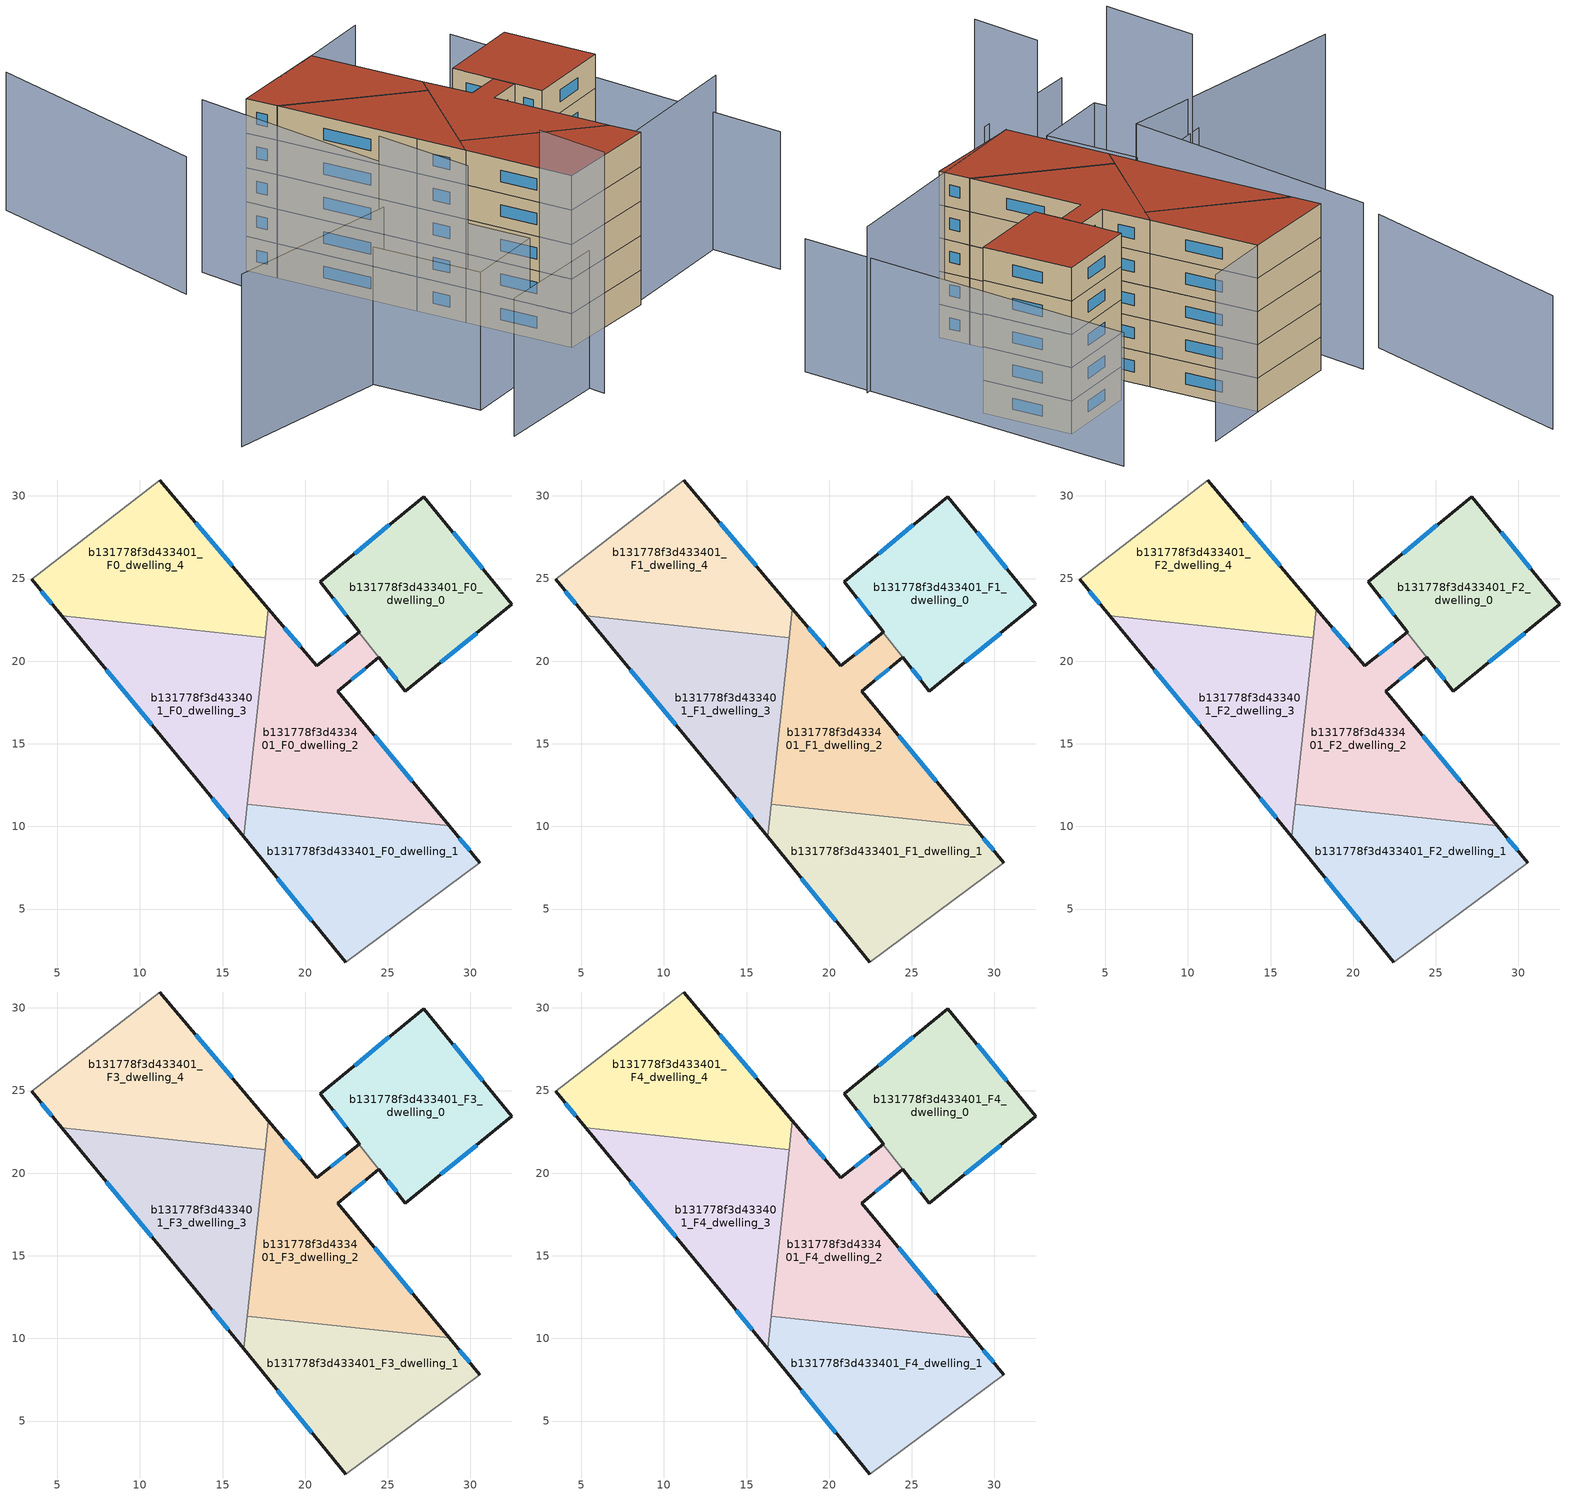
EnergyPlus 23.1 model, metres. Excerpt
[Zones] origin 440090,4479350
b131778f3d433401_F0_dwelling_0
 floor ground (EU_floor_Construction): 27.18,29.95 32.51,23.43 26.06,18.19 23.27,21.72 23.29,21.73 23.26,21.77 20.91,24.81 z0
 wall outside (EU_wall_Construction): 24.45,20.23 26.06,18.19 32.51,23.43 27.18,29.95 20.91,24.81 23.26,21.77 z0:3; 23.27,21.76,3 23.26,21.77,0 23.27,21.76,0
 wall to b131778f3d433401_F0_dwelling_2 (EU_wall_Construction): 23.27,21.76 23.29,21.73 23.27,21.72 24.45,20.23 z0:3
 window (EU_Window_Construction): 21.69,23.8 22.48,22.78 / 25.1,28.24 22.99,26.51 / 30.74,25.59 28.95,27.79 / 28.2,19.92 30.37,21.69 / 24.98,19.55 25.53,18.86 z0.99:2.01
b131778f3d433401_F0_dwelling_1
 floor ground (EU_floor_Construction): 28.71,10.04 30.56,7.8 22.44,1.8 16.28,9.36 16.49,11.35 z0
 wall outside (EU_wall_Construction): 16.28,9.36 22.44,1.8 / 30.56,7.8 28.71,10.04 z0:3
 wall adiabatic (EU_wall_Construction): 22.44,1.8 30.56,7.8 z0:3
 wall to b131778f3d433401_F0_dwelling_2 (EU_wall_Construction): 28.71,10.04 16.49,11.35 z0:3
 wall to b131778f3d433401_F0_dwelling_3 (EU_wall_Construction): 16.49,11.35 16.28,9.36 z0:3
 window (EU_Window_Construction): 18.32,6.86 20.4,4.31 / 29.94,8.55 29.32,9.3 z0.99:2.01
b131778f3d433401_F0_dwelling_2
 floor ground (EU_floor_Construction): 24.45,20.23 21.97,18.19 28.71,10.04 16.49,11.35 17.76,23.18 20.69,19.72 23.27,21.76 23.29,21.73 23.27,21.72 z0
 wall outside (EU_wall_Construction): 23.27,21.76 20.69,19.72 17.76,23.18 / 28.71,10.04 21.97,18.19 24.45,20.23 z0:3
 wall to b131778f3d433401_F0_dwelling_4 (EU_wall_Construction): 17.76,23.18 17.57,21.43 z0:3
 wall to b131778f3d433401_F0_dwelling_3 (EU_wall_Construction): 17.57,21.43 16.49,11.35 z0:3
 window (EU_Window_Construction): 19.72,20.87 18.73,22.04 / 22.41,21.08 21.54,20.39 / 22.79,18.86 23.63,19.55 / 26.47,12.74 24.2,15.49 z0.99:2.01
b131778f3d433401_F0_dwelling_3
 floor ground (EU_floor_Construction): 17.57,21.43 16.28,9.36 13.43,12.86 5.26,22.75 z0
 wall outside (EU_wall_Construction): 5.26,22.75 13.43,12.86 16.28,9.36 z0:3
 wall to b131778f3d433401_F0_dwelling_4 (EU_wall_Construction): 17.57,21.43 5.26,22.75 z0:3
 window (EU_Window_Construction): 7.97,19.47 10.72,16.14 / 14.37,11.7 15.33,10.52 z0.99:2.01
b131778f3d433401_F0_dwelling_4
 floor ground (EU_floor_Construction): 11.2,30.96 17.76,23.18 17.57,21.43 5.26,22.75 3.44,24.95 z0
 wall outside (EU_wall_Construction): 3.44,24.95 5.26,22.75 / 17.76,23.18 11.2,30.96 z0:3
 wall adiabatic (EU_wall_Construction): 11.2,30.96 3.44,24.95 z0:3
 window (EU_Window_Construction): 4.04,24.22 4.66,23.48 / 15.59,25.76 13.37,28.38 z0.99:2.01
b131778f3d433401_F1_dwelling_0
 floor to b131778f3d433401_F0_dwelling_0 (EU_floor_Construction): 27.18,29.95 32.51,23.43 26.06,18.19 23.27,21.72 23.29,21.73 23.26,21.77 20.91,24.81 z3
 wall outside (EU_wall_Construction): 24.45,20.23 26.06,18.19 32.51,23.43 27.18,29.95 20.91,24.81 23.26,21.77 z3:6; 23.27,21.76,6 23.26,21.77,3 23.27,21.76,3
 wall to b131778f3d433401_F1_dwelling_2 (EU_wall_Construction): 23.27,21.76 23.29,21.73 23.27,21.72 24.45,20.23 z3:6
 window (EU_Window_Construction): 21.69,23.8 22.48,22.78 / 25.1,28.24 22.99,26.51 / 30.74,25.59 28.95,27.79 / 28.2,19.92 30.37,21.69 / 24.98,19.55 25.53,18.86 z3.99:5.01
b131778f3d433401_F1_dwelling_1
 floor to b131778f3d433401_F0_dwelling_1 (EU_floor_Construction): 28.71,10.04 30.56,7.8 22.44,1.8 16.28,9.36 16.49,11.35 z3
 wall outside (EU_wall_Construction): 16.28,9.36 22.44,1.8 / 30.56,7.8 28.71,10.04 z3:6
 wall adiabatic (EU_wall_Construction): 22.44,1.8 30.56,7.8 z3:6
 wall to b131778f3d433401_F1_dwelling_2 (EU_wall_Construction): 28.71,10.04 16.49,11.35 z3:6
 wall to b131778f3d433401_F1_dwelling_3 (EU_wall_Construction): 16.49,11.35 16.28,9.36 z3:6
 window (EU_Window_Construction): 18.32,6.86 20.4,4.31 / 29.94,8.55 29.32,9.3 z3.99:5.01
b131778f3d433401_F1_dwelling_2
 floor to b131778f3d433401_F0_dwelling_2 (EU_floor_Construction): 24.45,20.23 21.96,18.19 28.71,10.04 16.49,11.35 17.76,23.18 20.69,19.72 23.26,21.76 23.29,21.73 23.27,21.72 z3
 wall outside (EU_wall_Construction): 23.27,21.76 20.69,19.72 17.76,23.18 / 28.71,10.04 21.97,18.19 24.45,20.23 z3:6
 wall to b131778f3d433401_F1_dwelling_4 (EU_wall_Construction): 17.76,23.18 17.57,21.43 z3:6
 wall to b131778f3d433401_F1_dwelling_3 (EU_wall_Construction): 17.57,21.43 16.49,11.35 z3:6
 window (EU_Window_Construction): 19.72,20.87 18.73,22.04 / 22.41,21.08 21.54,20.39 / 22.79,18.86 23.63,19.55 / 26.47,12.74 24.2,15.49 z3.99:5.01
b131778f3d433401_F1_dwelling_3
 floor to b131778f3d433401_F0_dwelling_3 (EU_floor_Construction): 17.57,21.43 16.28,9.36 13.43,12.86 5.26,22.75 z3
 wall outside (EU_wall_Construction): 5.26,22.75 13.43,12.86 16.28,9.36 z3:6
 wall to b131778f3d433401_F1_dwelling_4 (EU_wall_Construction): 17.57,21.43 5.26,22.75 z3:6
 window (EU_Window_Construction): 7.97,19.47 10.72,16.14 / 14.37,11.7 15.33,10.52 z3.99:5.01
b131778f3d433401_F1_dwelling_4
 floor to b131778f3d433401_F0_dwelling_4 (EU_floor_Construction): 11.2,30.96 17.76,23.18 17.57,21.43 5.26,22.75 3.44,24.95 z3
 wall outside (EU_wall_Construction): 3.44,24.95 5.26,22.75 / 17.76,23.18 11.2,30.96 z3:6
 wall adiabatic (EU_wall_Construction): 11.2,30.96 3.44,24.95 z3:6
 window (EU_Window_Construction): 4.04,24.22 4.66,23.48 / 15.59,25.76 13.37,28.38 z3.99:5.01
b131778f3d433401_F2_dwelling_0
 floor to b131778f3d433401_F1_dwelling_0 (EU_floor_Construction): 27.18,29.95 32.51,23.43 26.06,18.19 23.27,21.72 23.29,21.73 23.26,21.77 20.91,24.81 z6
 wall outside (EU_wall_Construction): 24.45,20.23 26.06,18.19 32.51,23.43 27.18,29.95 20.91,24.81 23.26,21.77 z6:9; 23.27,21.76,9 23.26,21.77,6 23.27,21.76,6
 wall to b131778f3d433401_F2_dwelling_2 (EU_wall_Construction): 23.27,21.76 23.29,21.73 23.27,21.72 24.45,20.23 z6:9
 window (EU_Window_Construction): 21.69,23.8 22.48,22.78 / 25.1,28.24 22.99,26.51 / 30.74,25.59 28.95,27.79 / 28.2,19.92 30.37,21.69 / 24.98,19.55 25.53,18.86 z6.99:8.01
b131778f3d433401_F2_dwelling_1
 floor to b131778f3d433401_F1_dwelling_1 (EU_floor_Construction): 28.71,10.04 30.56,7.8 22.44,1.8 16.28,9.36 16.49,11.35 z6
 wall outside (EU_wall_Construction): 16.28,9.36 22.44,1.8 / 30.56,7.8 28.71,10.04 z6:9
 wall adiabatic (EU_wall_Construction): 22.44,1.8 30.56,7.8 z6:9
 wall to b131778f3d433401_F2_dwelling_2 (EU_wall_Construction): 28.71,10.04 16.49,11.35 z6:9
 wall to b131778f3d433401_F2_dwelling_3 (EU_wall_Construction): 16.49,11.35 16.28,9.36 z6:9
 window (EU_Window_Construction): 18.32,6.86 20.4,4.31 / 29.94,8.55 29.32,9.3 z6.99:8.01
b131778f3d433401_F2_dwelling_2
 floor to b131778f3d433401_F1_dwelling_2 (EU_floor_Construction): 24.45,20.23 21.96,18.19 28.71,10.04 16.49,11.35 17.76,23.18 20.69,19.72 23.26,21.76 23.29,21.73 23.27,21.72 z6
 wall outside (EU_wall_Construction): 23.27,21.76 20.69,19.72 17.76,23.18 / 28.71,10.04 21.97,18.19 24.45,20.23 z6:9
 wall to b131778f3d433401_F2_dwelling_4 (EU_wall_Construction): 17.76,23.18 17.57,21.43 z6:9
 wall to b131778f3d433401_F2_dwelling_3 (EU_wall_Construction): 17.57,21.43 16.49,11.35 z6:9
 window (EU_Window_Construction): 19.72,20.87 18.73,22.04 / 22.41,21.08 21.54,20.39 / 22.79,18.86 23.63,19.55 / 26.47,12.74 24.2,15.49 z6.99:8.01
b131778f3d433401_F2_dwelling_3
 floor to b131778f3d433401_F1_dwelling_3 (EU_floor_Construction): 17.57,21.43 16.28,9.36 13.43,12.86 5.26,22.75 z6
 wall outside (EU_wall_Construction): 5.26,22.75 13.43,12.86 16.28,9.36 z6:9
 wall to b131778f3d433401_F2_dwelling_4 (EU_wall_Construction): 17.57,21.43 5.26,22.75 z6:9
 window (EU_Window_Construction): 7.97,19.47 10.72,16.14 / 14.37,11.7 15.33,10.52 z6.99:8.01
b131778f3d433401_F2_dwelling_4
 floor to b131778f3d433401_F1_dwelling_4 (EU_floor_Construction): 11.2,30.96 17.76,23.18 17.57,21.43 5.26,22.75 3.44,24.95 z6
 wall outside (EU_wall_Construction): 3.44,24.95 5.26,22.75 / 17.76,23.18 11.2,30.96 z6:9
 wall adiabatic (EU_wall_Construction): 11.2,30.96 3.44,24.95 z6:9
 window (EU_Window_Construction): 4.04,24.22 4.66,23.48 / 15.59,25.76 13.37,28.38 z6.99:8.01
b131778f3d433401_F3_dwelling_0
 floor to b131778f3d433401_F2_dwelling_0 (EU_floor_Construction): 27.18,29.95 32.51,23.43 26.06,18.19 23.27,21.72 23.29,21.73 23.26,21.77 20.91,24.81 z9
 wall outside (EU_wall_Construction): 24.45,20.23 26.06,18.19 32.51,23.43 27.18,29.95 20.91,24.81 23.26,21.77 z9:12; 23.27,21.76,12 23.26,21.77,9 23.27,21.76,9
 wall to b131778f3d433401_F3_dwelling_2 (EU_wall_Construction): 23.27,21.76 23.29,21.73 23.27,21.72 24.45,20.23 z9:12
 window (EU_Window_Construction): 21.69,23.8 22.48,22.78 / 25.1,28.24 22.99,26.51 / 30.74,25.59 28.95,27.79 / 28.2,19.92 30.37,21.69 / 24.98,19.55 25.53,18.86 z9.99:11.01
b131778f3d433401_F3_dwelling_1
 floor to b131778f3d433401_F2_dwelling_1 (EU_floor_Construction): 28.71,10.04 30.56,7.8 22.44,1.8 16.28,9.36 16.49,11.35 z9
 wall outside (EU_wall_Construction): 16.28,9.36 22.44,1.8 / 30.56,7.8 28.71,10.04 z9:12
 wall adiabatic (EU_wall_Construction): 22.44,1.8 30.56,7.8 z9:12
 wall to b131778f3d433401_F3_dwelling_2 (EU_wall_Construction): 28.71,10.04 16.49,11.35 z9:12
 wall to b131778f3d433401_F3_dwelling_3 (EU_wall_Construction): 16.49,11.35 16.28,9.36 z9:12
 window (EU_Window_Construction): 18.32,6.86 20.4,4.31 / 29.94,8.55 29.32,9.3 z9.99:11.01
b131778f3d433401_F3_dwelling_2
 floor to b131778f3d433401_F2_dwelling_2 (EU_floor_Construction): 24.45,20.23 21.96,18.19 28.71,10.04 16.49,11.35 17.76,23.18 20.69,19.72 23.26,21.76 23.29,21.73 23.27,21.72 z9
 wall outside (EU_wall_Construction): 23.27,21.76 20.69,19.72 17.76,23.18 / 28.71,10.04 21.97,18.19 24.45,20.23 z9:12
 wall to b131778f3d433401_F3_dwelling_4 (EU_wall_Construction): 17.76,23.18 17.57,21.43 z9:12
 wall to b131778f3d433401_F3_dwelling_3 (EU_wall_Construction): 17.57,21.43 16.49,11.35 z9:12
 window (EU_Window_Construction): 19.72,20.87 18.73,22.04 / 22.41,21.08 21.54,20.39 / 22.79,18.86 23.63,19.55 / 26.47,12.74 24.2,15.49 z9.99:11.01
b131778f3d433401_F3_dwelling_3
 floor to b131778f3d433401_F2_dwelling_3 (EU_floor_Construction): 17.57,21.43 16.28,9.36 13.43,12.86 5.26,22.75 z9
 wall outside (EU_wall_Construction): 5.26,22.75 13.43,12.86 16.28,9.36 z9:12
 wall to b131778f3d433401_F3_dwelling_4 (EU_wall_Construction): 17.57,21.43 5.26,22.75 z9:12
 window (EU_Window_Construction): 7.97,19.47 10.72,16.14 / 14.37,11.7 15.33,10.52 z9.99:11.01
b131778f3d433401_F3_dwelling_4
 floor to b131778f3d433401_F2_dwelling_4 (EU_floor_Construction): 11.2,30.96 17.76,23.18 17.57,21.43 5.26,22.75 3.44,24.95 z9
 wall outside (EU_wall_Construction): 3.44,24.95 5.26,22.75 / 17.76,23.18 11.2,30.96 z9:12
 wall adiabatic (EU_wall_Construction): 11.2,30.96 3.44,24.95 z9:12
 window (EU_Window_Construction): 4.04,24.22 4.66,23.48 / 15.59,25.76 13.37,28.38 z9.99:11.01
b131778f3d433401_F4_dwelling_0
 floor to b131778f3d433401_F3_dwelling_0 (EU_floor_Construction): 27.18,29.95 32.51,23.43 26.06,18.19 23.27,21.72 23.29,21.73 23.26,21.77 20.91,24.81 z12
 wall outside (EU_wall_Construction): 24.45,20.23 26.06,18.19 32.51,23.43 27.18,29.95 20.91,24.81 23.26,21.77 z12:15; 23.27,21.76,15 23.26,21.77,12 23.27,21.76,12
 wall to b131778f3d433401_F4_dwelling_2 (EU_wall_Construction): 23.27,21.76 23.29,21.73 23.27,21.72 24.45,20.23 z12:15
 window (EU_Window_Construction): 21.69,23.8 22.48,22.78 / 25.1,28.24 22.99,26.51 / 30.74,25.59 28.95,27.79 / 28.2,19.92 30.37,21.69 / 24.98,19.55 25.53,18.86 z12.99:14.01
 roof outside (EU_roof_Construction): 32.51,23.43 27.18,29.95 20.91,24.81 23.26,21.77 23.29,21.73 23.27,21.72 26.06,18.19 z15
b131778f3d433401_F4_dwelling_1
 floor to b131778f3d433401_F3_dwelling_1 (EU_floor_Construction): 28.71,10.04 30.56,7.8 22.44,1.8 16.28,9.36 16.49,11.35 z12
 wall outside (EU_wall_Construction): 16.28,9.36 22.44,1.8 / 30.56,7.8 28.71,10.04 z12:15
 wall adiabatic (EU_wall_Construction): 22.44,1.8 30.56,7.8 z12:15
 wall to b131778f3d433401_F4_dwelling_2 (EU_wall_Construction): 28.71,10.04 16.49,11.35 z12:15
 wall to b131778f3d433401_F4_dwelling_3 (EU_wall_Construction): 16.49,11.35 16.28,9.36 z12:15
 window (EU_Window_Construction): 18.32,6.86 20.4,4.31 / 29.94,8.55 29.32,9.3 z12.99:14.01
 roof outside (EU_roof_Construction): 30.56,7.8 28.71,10.04 16.49,11.35 16.28,9.36 22.44,1.8 z15
b131778f3d433401_F4_dwelling_2
 floor to b131778f3d433401_F3_dwelling_2 (EU_floor_Construction): 24.45,20.23 21.96,18.19 28.71,10.04 16.49,11.35 17.76,23.18 20.69,19.72 23.26,21.76 23.29,21.73 23.27,21.72 z12
 wall outside (EU_wall_Construction): 23.27,21.76 20.69,19.72 17.76,23.18 / 28.71,10.04 21.97,18.19 24.45,20.23 z12:15
 wall to b131778f3d433401_F4_dwelling_4 (EU_wall_Construction): 17.76,23.18 17.57,21.43 z12:15
 wall to b131778f3d433401_F4_dwelling_3 (EU_wall_Construction): 17.57,21.43 16.49,11.35 z12:15
 window (EU_Window_Construction): 19.72,20.87 18.73,22.04 / 22.41,21.08 21.54,20.39 / 22.79,18.86 23.63,19.55 / 26.47,12.74 24.2,15.49 z12.99:14.01
 roof outside (EU_roof_Construction): 28.71,10.04 21.97,18.19 24.45,20.23 23.27,21.72 23.29,21.73 23.27,21.76 20.69,19.72 17.76,23.18 16.49,11.35 z15
b131778f3d433401_F4_dwelling_3
 floor to b131778f3d433401_F3_dwelling_3 (EU_floor_Construction): 17.57,21.43 16.28,9.36 13.43,12.86 5.26,22.75 z12
 wall outside (EU_wall_Construction): 5.26,22.75 13.43,12.86 16.28,9.36 z12:15
 wall to b131778f3d433401_F4_dwelling_4 (EU_wall_Construction): 17.57,21.43 5.26,22.75 z12:15
 window (EU_Window_Construction): 7.97,19.47 10.72,16.14 / 14.37,11.7 15.33,10.52 z12.99:14.01
 roof outside (EU_roof_Construction): 16.28,9.36 17.57,21.43 5.26,22.75 13.43,12.86 z15
b131778f3d433401_F4_dwelling_4
 floor to b131778f3d433401_F3_dwelling_4 (EU_floor_Construction): 11.2,30.96 17.76,23.18 17.57,21.43 5.26,22.75 3.44,24.95 z12
 wall outside (EU_wall_Construction): 3.44,24.95 5.26,22.75 / 17.76,23.18 11.2,30.96 z12:15
 wall adiabatic (EU_wall_Construction): 11.2,30.96 3.44,24.95 z12:15
 window (EU_Window_Construction): 4.04,24.22 4.66,23.48 / 15.59,25.76 13.37,28.38 z12.99:14.01
 roof outside (EU_roof_Construction): 17.57,21.43 17.76,23.18 11.2,30.96 3.44,24.95 5.26,22.75 z15
shading: 12.17,-12.74 21.58,-5.63 / -10.32,42.76 -2.65,22.3 / 43.32,10.42 25.41,37.43 / 11.1,5.54 17.41,-2.19 / 17.41,-2.19 11.44,-7.07 / 11.44,-7.07 5.12,0.66 / 5.12,0.66 11.1,5.54 z0:12; 18.47,-1.59 21.77,-7.42 / 6.09,1.69 10.68,-6.12 z0:21; 22.44,1.8 40.02,16.21 / 0.08,25.97 11.99,4.43 / 11.99,4.43 -8.88,-7.11 / 16.55,35.34 3.61,24.75 z0:15
[Building]
EU S2 Campaign: North Axis=0; Terrain=City; Solar Distribution=FullExterior
[Site:Location]
Madrid: Latitude=40.5; Longitude=-3.5; Time Zone=1; Elevation=609
[SizingPeriod:WeatherFileDays]
AnnualSizingPeriod: Begin Month=1; Begin Day of Month=1; End Month=12; End Day of Month=31; Day of Week for Start Day=Monday; Use Weather File Daylight Saving Period=No; Use Weather File Rain and Snow Indicators=No
[MATERIAL]
EU_InternalMass_Material: Roughness=MediumRough; Thickness=0.1; Conductivity=1; Density=1800; Specific Heat=900; Thermal Absorptance=0.9; Solar Absorptance=0.7; Visible Absorptance=0.7
[MATERIAL:NOMASS] Roughness=MediumRough; Thermal Absorptance=0.9; Solar Absorptance=0.7; Visible Absorptance=0.7
Name | Thermal Resistance
EU_wall_NoMass | 0.609216
EU_roof_NoMass | 0.513268
EU_floor_NoMass | 0.568163
[WINDOWMATERIAL:SIMPLEGLAZINGSYSTEM]
EU_Window_SimpleGlazing: UFactor=5.50606; Solar Heat Gain Coefficient=0.85; Visible Transmittance=0.85
[CONSTRUCTION]
EU_wall_Construction: EU_wall_NoMass
EU_roof_Construction: EU_roof_NoMass
EU_floor_Construction: EU_floor_NoMass
EU_InternalMass_Construction: EU_InternalMass_Material
EU_Window_Construction: EU_Window_SimpleGlazing
[ZONE] Type=1; Multiplier=1; Ceiling Height=autocalculate; Floor Area=autocalculate; Part of Total Floor Area=Yes
Name | Volume
b131778f3d433401_F0_dwelling_0 | 207.253
b131778f3d433401_F1_dwelling_0; b131778f3d433401_F2_dwelling_0; b131778f3d433401_F3_dwelling_0; b131778f3d433401_F4_dwelling_0 | 207.254
b131778f3d433401_F0_dwelling_1 | 227.91
b131778f3d433401_F1_dwelling_1; b131778f3d433401_F2_dwelling_1; b131778f3d433401_F3_dwelling_1; b131778f3d433401_F4_dwelling_1 | 227.909
b131778f3d433401_F0_dwelling_2; b131778f3d433401_F1_dwelling_2; b131778f3d433401_F2_dwelling_2; b131778f3d433401_F3_dwelling_2; b131778f3d433401_F4_dwelling_2 | 239.435
b131778f3d433401_F0_dwelling_3; b131778f3d433401_F1_dwelling_3; b131778f3d433401_F2_dwelling_3; b131778f3d433401_F3_dwelling_3; b131778f3d433401_F4_dwelling_3 | 224.889
b131778f3d433401_F0_dwelling_4 | 224.856
b131778f3d433401_F1_dwelling_4; b131778f3d433401_F2_dwelling_4; b131778f3d433401_F3_dwelling_4; b131778f3d433401_F4_dwelling_4 | 224.857
[INTERNALMASS] Construction=EU_InternalMass_Construction
Name | Zone or ZoneList | Surface Area
b131778f3d433401_F0_dwelling_0_EU_InternalMass | b131778f3d433401_F0_dwelling_0 | 69.0824
b131778f3d433401_F0_dwelling_1_EU_InternalMass | b131778f3d433401_F0_dwelling_1 | 75.9712
b131778f3d433401_F0_dwelling_2_EU_InternalMass | b131778f3d433401_F0_dwelling_2 | 79.8158
b131778f3d433401_F0_dwelling_3_EU_InternalMass | b131778f3d433401_F0_dwelling_3 | 74.9647
b131778f3d433401_F0_dwelling_4_EU_InternalMass | b131778f3d433401_F0_dwelling_4 | 74.9527
b131778f3d433401_F1_dwelling_0_EU_InternalMass | b131778f3d433401_F1_dwelling_0 | 69.0824
b131778f3d433401_F1_dwelling_1_EU_InternalMass | b131778f3d433401_F1_dwelling_1 | 75.9712
b131778f3d433401_F1_dwelling_2_EU_InternalMass | b131778f3d433401_F1_dwelling_2 | 79.8158
b131778f3d433401_F1_dwelling_3_EU_InternalMass | b131778f3d433401_F1_dwelling_3 | 74.9647
b131778f3d433401_F1_dwelling_4_EU_InternalMass | b131778f3d433401_F1_dwelling_4 | 74.9527
b131778f3d433401_F2_dwelling_0_EU_InternalMass | b131778f3d433401_F2_dwelling_0 | 69.0824
b131778f3d433401_F2_dwelling_1_EU_InternalMass | b131778f3d433401_F2_dwelling_1 | 75.9712
b131778f3d433401_F2_dwelling_2_EU_InternalMass | b131778f3d433401_F2_dwelling_2 | 79.8158
b131778f3d433401_F2_dwelling_3_EU_InternalMass | b131778f3d433401_F2_dwelling_3 | 74.9647
b131778f3d433401_F2_dwelling_4_EU_InternalMass | b131778f3d433401_F2_dwelling_4 | 74.9527
b131778f3d433401_F3_dwelling_0_EU_InternalMass | b131778f3d433401_F3_dwelling_0 | 69.0824
b131778f3d433401_F3_dwelling_1_EU_InternalMass | b131778f3d433401_F3_dwelling_1 | 75.9712
b131778f3d433401_F3_dwelling_2_EU_InternalMass | b131778f3d433401_F3_dwelling_2 | 79.8158
b131778f3d433401_F3_dwelling_3_EU_InternalMass | b131778f3d433401_F3_dwelling_3 | 74.9647
b131778f3d433401_F3_dwelling_4_EU_InternalMass | b131778f3d433401_F3_dwelling_4 | 74.9527
b131778f3d433401_F4_dwelling_0_EU_InternalMass | b131778f3d433401_F4_dwelling_0 | 69.0824
b131778f3d433401_F4_dwelling_1_EU_InternalMass | b131778f3d433401_F4_dwelling_1 | 75.9712
b131778f3d433401_F4_dwelling_2_EU_InternalMass | b131778f3d433401_F4_dwelling_2 | 79.8158
b131778f3d433401_F4_dwelling_3_EU_InternalMass | b131778f3d433401_F4_dwelling_3 | 74.9647
b131778f3d433401_F4_dwelling_4_EU_InternalMass | b131778f3d433401_F4_dwelling_4 | 74.9527
[OTHEREQUIPMENT] Fuel Type=Electricity; Design Level Calculation Method=Watts/Area; Power per Zone Floor Area=1; Fraction Latent=0; Fraction Radiant=0; Fraction Lost=0; Carbon Dioxide Generation Rate=0; EndUse Subcategory=EU_Step8_InternalGains
Name | Zone or ZoneList or Space or SpaceList | Schedule
EU_Step8_InternalGain_b131778f3d433401_F0_dwelling_0_f000 | b131778f3d433401_F0_dwelling_0 | EU_Step8_GainSchedule_b131778f3d433401_F0_dwelling_0_f000
EU_Step8_InternalGain_b131778f3d433401_F0_dwelling_1_f000 | b131778f3d433401_F0_dwelling_1 | EU_Step8_GainSchedule_b131778f3d433401_F0_dwelling_1_f000
EU_Step8_InternalGain_b131778f3d433401_F0_dwelling_2_f000 | b131778f3d433401_F0_dwelling_2 | EU_Step8_GainSchedule_b131778f3d433401_F0_dwelling_2_f000
EU_Step8_InternalGain_b131778f3d433401_F0_dwelling_3_f000 | b131778f3d433401_F0_dwelling_3 | EU_Step8_GainSchedule_b131778f3d433401_F0_dwelling_3_f000
EU_Step8_InternalGain_b131778f3d433401_F0_dwelling_4_f000 | b131778f3d433401_F0_dwelling_4 | EU_Step8_GainSchedule_b131778f3d433401_F0_dwelling_4_f000
EU_Step8_InternalGain_b131778f3d433401_F1_dwelling_0_f000 | b131778f3d433401_F1_dwelling_0 | EU_Step8_GainSchedule_b131778f3d433401_F1_dwelling_0_f000
EU_Step8_InternalGain_b131778f3d433401_F1_dwelling_1_f000 | b131778f3d433401_F1_dwelling_1 | EU_Step8_GainSchedule_b131778f3d433401_F1_dwelling_1_f000
EU_Step8_InternalGain_b131778f3d433401_F1_dwelling_2_f000 | b131778f3d433401_F1_dwelling_2 | EU_Step8_GainSchedule_b131778f3d433401_F1_dwelling_2_f000
EU_Step8_InternalGain_b131778f3d433401_F1_dwelling_3_f000 | b131778f3d433401_F1_dwelling_3 | EU_Step8_GainSchedule_b131778f3d433401_F1_dwelling_3_f000
EU_Step8_InternalGain_b131778f3d433401_F1_dwelling_4_f000 | b131778f3d433401_F1_dwelling_4 | EU_Step8_GainSchedule_b131778f3d433401_F1_dwelling_4_f000
EU_Step8_InternalGain_b131778f3d433401_F2_dwelling_0_f000 | b131778f3d433401_F2_dwelling_0 | EU_Step8_GainSchedule_b131778f3d433401_F2_dwelling_0_f000
EU_Step8_InternalGain_b131778f3d433401_F2_dwelling_1_f000 | b131778f3d433401_F2_dwelling_1 | EU_Step8_GainSchedule_b131778f3d433401_F2_dwelling_1_f000
EU_Step8_InternalGain_b131778f3d433401_F2_dwelling_2_f000 | b131778f3d433401_F2_dwelling_2 | EU_Step8_GainSchedule_b131778f3d433401_F2_dwelling_2_f000
EU_Step8_InternalGain_b131778f3d433401_F2_dwelling_3_f000 | b131778f3d433401_F2_dwelling_3 | EU_Step8_GainSchedule_b131778f3d433401_F2_dwelling_3_f000
EU_Step8_InternalGain_b131778f3d433401_F2_dwelling_4_f000 | b131778f3d433401_F2_dwelling_4 | EU_Step8_GainSchedule_b131778f3d433401_F2_dwelling_4_f000
EU_Step8_InternalGain_b131778f3d433401_F3_dwelling_0_f000 | b131778f3d433401_F3_dwelling_0 | EU_Step8_GainSchedule_b131778f3d433401_F3_dwelling_0_f000
EU_Step8_InternalGain_b131778f3d433401_F3_dwelling_1_f000 | b131778f3d433401_F3_dwelling_1 | EU_Step8_GainSchedule_b131778f3d433401_F3_dwelling_1_f000
EU_Step8_InternalGain_b131778f3d433401_F3_dwelling_2_f000 | b131778f3d433401_F3_dwelling_2 | EU_Step8_GainSchedule_b131778f3d433401_F3_dwelling_2_f000
EU_Step8_InternalGain_b131778f3d433401_F3_dwelling_3_f000 | b131778f3d433401_F3_dwelling_3 | EU_Step8_GainSchedule_b131778f3d433401_F3_dwelling_3_f000
EU_Step8_InternalGain_b131778f3d433401_F3_dwelling_4_f000 | b131778f3d433401_F3_dwelling_4 | EU_Step8_GainSchedule_b131778f3d433401_F3_dwelling_4_f000
EU_Step8_InternalGain_b131778f3d433401_F4_dwelling_0_f000 | b131778f3d433401_F4_dwelling_0 | EU_Step8_GainSchedule_b131778f3d433401_F4_dwelling_0_f000
EU_Step8_InternalGain_b131778f3d433401_F4_dwelling_1_f000 | b131778f3d433401_F4_dwelling_1 | EU_Step8_GainSchedule_b131778f3d433401_F4_dwelling_1_f000
EU_Step8_InternalGain_b131778f3d433401_F4_dwelling_2_f000 | b131778f3d433401_F4_dwelling_2 | EU_Step8_GainSchedule_b131778f3d433401_F4_dwelling_2_f000
EU_Step8_InternalGain_b131778f3d433401_F4_dwelling_3_f000 | b131778f3d433401_F4_dwelling_3 | EU_Step8_GainSchedule_b131778f3d433401_F4_dwelling_3_f000
EU_Step8_InternalGain_b131778f3d433401_F4_dwelling_4_f000 | b131778f3d433401_F4_dwelling_4 | EU_Step8_GainSchedule_b131778f3d433401_F4_dwelling_4_f000
[ZONEVENTILATION:DESIGNFLOWRATE] Schedule=EU_AlwaysOn; Design Flow Rate Calculation Method=AirChanges/Hour; Air Changes per Hour=0.752966; Ventilation Type=Natural; Fan Pressure Rise=0; Fan Total Efficiency=1; Constant Term Coefficient=1; Temperature Term Coefficient=0; Velocity Term Coefficient=0; Velocity Squared Term Coefficient=0; Minimum Indoor Temperature=-100; Maximum Indoor Temperature=100; Delta Temperature=-100; Minimum Outdoor Temperature=-100; Maximum Outdoor Temperature=100; Maximum Wind Speed=40
Name | Zone or ZoneList or Space or SpaceList
EU_ConstantAir_b131778f3d433401_F0_dwelling_0 | b131778f3d433401_F0_dwelling_0
EU_ConstantAir_b131778f3d433401_F0_dwelling_1 | b131778f3d433401_F0_dwelling_1
EU_ConstantAir_b131778f3d433401_F0_dwelling_2 | b131778f3d433401_F0_dwelling_2
EU_ConstantAir_b131778f3d433401_F0_dwelling_3 | b131778f3d433401_F0_dwelling_3
EU_ConstantAir_b131778f3d433401_F0_dwelling_4 | b131778f3d433401_F0_dwelling_4
EU_ConstantAir_b131778f3d433401_F1_dwelling_0 | b131778f3d433401_F1_dwelling_0
EU_ConstantAir_b131778f3d433401_F1_dwelling_1 | b131778f3d433401_F1_dwelling_1
EU_ConstantAir_b131778f3d433401_F1_dwelling_2 | b131778f3d433401_F1_dwelling_2
EU_ConstantAir_b131778f3d433401_F1_dwelling_3 | b131778f3d433401_F1_dwelling_3
EU_ConstantAir_b131778f3d433401_F1_dwelling_4 | b131778f3d433401_F1_dwelling_4
EU_ConstantAir_b131778f3d433401_F2_dwelling_0 | b131778f3d433401_F2_dwelling_0
EU_ConstantAir_b131778f3d433401_F2_dwelling_1 | b131778f3d433401_F2_dwelling_1
EU_ConstantAir_b131778f3d433401_F2_dwelling_2 | b131778f3d433401_F2_dwelling_2
EU_ConstantAir_b131778f3d433401_F2_dwelling_3 | b131778f3d433401_F2_dwelling_3
EU_ConstantAir_b131778f3d433401_F2_dwelling_4 | b131778f3d433401_F2_dwelling_4
EU_ConstantAir_b131778f3d433401_F3_dwelling_0 | b131778f3d433401_F3_dwelling_0
EU_ConstantAir_b131778f3d433401_F3_dwelling_1 | b131778f3d433401_F3_dwelling_1
EU_ConstantAir_b131778f3d433401_F3_dwelling_2 | b131778f3d433401_F3_dwelling_2
EU_ConstantAir_b131778f3d433401_F3_dwelling_3 | b131778f3d433401_F3_dwelling_3
EU_ConstantAir_b131778f3d433401_F3_dwelling_4 | b131778f3d433401_F3_dwelling_4
EU_ConstantAir_b131778f3d433401_F4_dwelling_0 | b131778f3d433401_F4_dwelling_0
EU_ConstantAir_b131778f3d433401_F4_dwelling_1 | b131778f3d433401_F4_dwelling_1
EU_ConstantAir_b131778f3d433401_F4_dwelling_2 | b131778f3d433401_F4_dwelling_2
EU_ConstantAir_b131778f3d433401_F4_dwelling_3 | b131778f3d433401_F4_dwelling_3
EU_ConstantAir_b131778f3d433401_F4_dwelling_4 | b131778f3d433401_F4_dwelling_4
[HVACTEMPLATE:THERMOSTAT] Constant Heating Setpoint=20; Constant Cooling Setpoint=50
EU_HeatOnly_b131778f3d433401_F0_dwelling_0; EU_HeatOnly_b131778f3d433401_F0_dwelling_1; EU_HeatOnly_b131778f3d433401_F0_dwelling_2; EU_HeatOnly_b131778f3d433401_F0_dwelling_3; EU_HeatOnly_b131778f3d433401_F0_dwelling_4; EU_HeatOnly_b131778f3d433401_F1_dwelling_0; EU_HeatOnly_b131778f3d433401_F1_dwelling_1; EU_HeatOnly_b131778f3d433401_F1_dwelling_2; EU_HeatOnly_b131778f3d433401_F1_dwelling_3; EU_HeatOnly_b131778f3d433401_F1_dwelling_4; EU_HeatOnly_b131778f3d433401_F2_dwelling_0; EU_HeatOnly_b131778f3d433401_F2_dwelling_1; EU_HeatOnly_b131778f3d433401_F2_dwelling_2; EU_HeatOnly_b131778f3d433401_F2_dwelling_3; EU_HeatOnly_b131778f3d433401_F2_dwelling_4; EU_HeatOnly_b131778f3d433401_F3_dwelling_0; EU_HeatOnly_b131778f3d433401_F3_dwelling_1; EU_HeatOnly_b131778f3d433401_F3_dwelling_2; EU_HeatOnly_b131778f3d433401_F3_dwelling_3; EU_HeatOnly_b131778f3d433401_F3_dwelling_4; EU_HeatOnly_b131778f3d433401_F4_dwelling_0; EU_HeatOnly_b131778f3d433401_F4_dwelling_1; EU_HeatOnly_b131778f3d433401_F4_dwelling_2; EU_HeatOnly_b131778f3d433401_F4_dwelling_3; EU_HeatOnly_b131778f3d433401_F4_dwelling_4
[HVACTEMPLATE:ZONE:IDEALLOADSAIRSYSTEM] System Availability Schedule=EU_AlwaysOn; Maximum Heating Supply Air Temperature=50; Minimum Cooling Supply Air Temperature=13; Maximum Heating Supply Air Humidity Ratio=0.0156; Minimum Cooling Supply Air Humidity Ratio=0.0077; Heating Limit=NoLimit; Cooling Limit=NoLimit; Heating Availability Schedule=EU_AlwaysOn; Cooling Availability Schedule=EU_CoolingOff; Dehumidification Control Type=ConstantSensibleHeatRatio; Cooling Sensible Heat Ratio=0.7; Dehumidification Setpoint=60; Humidification Control Type=None; Humidification Setpoint=30; Outdoor Air Method=None; Outdoor Air Flow Rate per Person=0.00944; Outdoor Air Flow Rate per Zone Floor Area=0; Outdoor Air Flow Rate per Zone=0; Demand Controlled Ventilation Type=None; Outdoor Air Economizer Type=NoEconomizer; Heat Recovery Type=None; Sensible Heat Recovery Effectiveness=0.7; Latent Heat Recovery Effectiveness=0.65
Name | Template Thermostat
b131778f3d433401_F0_dwelling_0 | EU_HeatOnly_b131778f3d433401_F0_dwelling_0
b131778f3d433401_F0_dwelling_1 | EU_HeatOnly_b131778f3d433401_F0_dwelling_1
b131778f3d433401_F0_dwelling_2 | EU_HeatOnly_b131778f3d433401_F0_dwelling_2
b131778f3d433401_F0_dwelling_3 | EU_HeatOnly_b131778f3d433401_F0_dwelling_3
b131778f3d433401_F0_dwelling_4 | EU_HeatOnly_b131778f3d433401_F0_dwelling_4
b131778f3d433401_F1_dwelling_0 | EU_HeatOnly_b131778f3d433401_F1_dwelling_0
b131778f3d433401_F1_dwelling_1 | EU_HeatOnly_b131778f3d433401_F1_dwelling_1
b131778f3d433401_F1_dwelling_2 | EU_HeatOnly_b131778f3d433401_F1_dwelling_2
b131778f3d433401_F1_dwelling_3 | EU_HeatOnly_b131778f3d433401_F1_dwelling_3
b131778f3d433401_F1_dwelling_4 | EU_HeatOnly_b131778f3d433401_F1_dwelling_4
b131778f3d433401_F2_dwelling_0 | EU_HeatOnly_b131778f3d433401_F2_dwelling_0
b131778f3d433401_F2_dwelling_1 | EU_HeatOnly_b131778f3d433401_F2_dwelling_1
b131778f3d433401_F2_dwelling_2 | EU_HeatOnly_b131778f3d433401_F2_dwelling_2
b131778f3d433401_F2_dwelling_3 | EU_HeatOnly_b131778f3d433401_F2_dwelling_3
b131778f3d433401_F2_dwelling_4 | EU_HeatOnly_b131778f3d433401_F2_dwelling_4
b131778f3d433401_F3_dwelling_0 | EU_HeatOnly_b131778f3d433401_F3_dwelling_0
b131778f3d433401_F3_dwelling_1 | EU_HeatOnly_b131778f3d433401_F3_dwelling_1
b131778f3d433401_F3_dwelling_2 | EU_HeatOnly_b131778f3d433401_F3_dwelling_2
b131778f3d433401_F3_dwelling_3 | EU_HeatOnly_b131778f3d433401_F3_dwelling_3
b131778f3d433401_F3_dwelling_4 | EU_HeatOnly_b131778f3d433401_F3_dwelling_4
b131778f3d433401_F4_dwelling_0 | EU_HeatOnly_b131778f3d433401_F4_dwelling_0
b131778f3d433401_F4_dwelling_1 | EU_HeatOnly_b131778f3d433401_F4_dwelling_1
b131778f3d433401_F4_dwelling_2 | EU_HeatOnly_b131778f3d433401_F4_dwelling_2
b131778f3d433401_F4_dwelling_3 | EU_HeatOnly_b131778f3d433401_F4_dwelling_3
b131778f3d433401_F4_dwelling_4 | EU_HeatOnly_b131778f3d433401_F4_dwelling_4
[SIZING:ZONE] Zone Cooling Design Supply Air Temperature Input Method=SupplyAirTemperature; Zone Cooling Design Supply Air Temperature=13; Zone Heating Design Supply Air Temperature Input Method=SupplyAirTemperature; Zone Heating Design Supply Air Temperature=50; Zone Cooling Design Supply Air Humidity Ratio=0.008; Zone Heating Design Supply Air Humidity Ratio=0.008; Cooling Design Air Flow Method=DesignDay; Cooling Design Air Flow Rate=0; Cooling Minimum Air Flow per Zone Floor Area=0.000762; Cooling Minimum Air Flow=0; Cooling Minimum Air Flow Fraction=0.2; Heating Design Air Flow Method=DesignDay; Heating Design Air Flow Rate=0; Heating Maximum Air Flow per Zone Floor Area=0.002032; Heating Maximum Air Flow=0.141576; Heating Maximum Air Flow Fraction=0.3; Account for Dedicated Outdoor Air System=No; Dedicated Outdoor Air System Control Strategy=NeutralSupplyAir; Dedicated Outdoor Air Low Setpoint Temperature for Design=autosize; Dedicated Outdoor Air High Setpoint Temperature for Design=autosize; Zone Load Sizing Method=Sensible Load Only No Latent Load; Zone Latent Cooling Design Supply Air Humidity Ratio Input Method=HumidityRatioDifference; Zone Cooling Design Supply Air Humidity Ratio Difference=0.005; Zone Latent Heating Design Supply Air Humidity Ratio Input Method=HumidityRatioDifference; Zone Humidification Design Supply Air Humidity Ratio Difference=0.005
b131778f3d433401_F0_dwelling_0; b131778f3d433401_F0_dwelling_1; b131778f3d433401_F0_dwelling_2; b131778f3d433401_F0_dwelling_3; b131778f3d433401_F0_dwelling_4; b131778f3d433401_F1_dwelling_0; b131778f3d433401_F1_dwelling_1; b131778f3d433401_F1_dwelling_2; b131778f3d433401_F1_dwelling_3; b131778f3d433401_F1_dwelling_4; b131778f3d433401_F2_dwelling_0; b131778f3d433401_F2_dwelling_1; b131778f3d433401_F2_dwelling_2; b131778f3d433401_F2_dwelling_3; b131778f3d433401_F2_dwelling_4; b131778f3d433401_F3_dwelling_0; b131778f3d433401_F3_dwelling_1; b131778f3d433401_F3_dwelling_2; b131778f3d433401_F3_dwelling_3; b131778f3d433401_F3_dwelling_4; b131778f3d433401_F4_dwelling_0; b131778f3d433401_F4_dwelling_1; b131778f3d433401_F4_dwelling_2; b131778f3d433401_F4_dwelling_3; b131778f3d433401_F4_dwelling_4
[SCHEDULE:CONSTANT]
Name | Hourly Value
EU_AlwaysOn | 1
EU_CoolingOff | 0
[SCHEDULE:FILE] Column Number=1; Rows to Skip at Top=0; Number of Hours of Data=8760; Column Separator=Comma; Interpolate to Timestep=No; Minutes per Item=60; Adjust Schedule for Daylight Savings=Yes
Name | File
EU_Step8_GainSchedule_b131778f3d433401_F0_dwelling_0_f000 | ../../schedules/b131778f3d433401/b131778f3d433401_F0_dwelling_0_f000_gain.csv
EU_Step8_GainSchedule_b131778f3d433401_F0_dwelling_1_f000 | ../../schedules/b131778f3d433401/b131778f3d433401_F0_dwelling_1_f000_gain.csv
EU_Step8_GainSchedule_b131778f3d433401_F0_dwelling_2_f000 | ../../schedules/b131778f3d433401/b131778f3d433401_F0_dwelling_2_f000_gain.csv
EU_Step8_GainSchedule_b131778f3d433401_F0_dwelling_3_f000 | ../../schedules/b131778f3d433401/b131778f3d433401_F0_dwelling_3_f000_gain.csv
EU_Step8_GainSchedule_b131778f3d433401_F0_dwelling_4_f000 | ../../schedules/b131778f3d433401/b131778f3d433401_F0_dwelling_4_f000_gain.csv
EU_Step8_GainSchedule_b131778f3d433401_F1_dwelling_0_f000 | ../../schedules/b131778f3d433401/b131778f3d433401_F1_dwelling_0_f000_gain.csv
EU_Step8_GainSchedule_b131778f3d433401_F1_dwelling_1_f000 | ../../schedules/b131778f3d433401/b131778f3d433401_F1_dwelling_1_f000_gain.csv
EU_Step8_GainSchedule_b131778f3d433401_F1_dwelling_2_f000 | ../../schedules/b131778f3d433401/b131778f3d433401_F1_dwelling_2_f000_gain.csv
EU_Step8_GainSchedule_b131778f3d433401_F1_dwelling_3_f000 | ../../schedules/b131778f3d433401/b131778f3d433401_F1_dwelling_3_f000_gain.csv
EU_Step8_GainSchedule_b131778f3d433401_F1_dwelling_4_f000 | ../../schedules/b131778f3d433401/b131778f3d433401_F1_dwelling_4_f000_gain.csv
EU_Step8_GainSchedule_b131778f3d433401_F2_dwelling_0_f000 | ../../schedules/b131778f3d433401/b131778f3d433401_F2_dwelling_0_f000_gain.csv
EU_Step8_GainSchedule_b131778f3d433401_F2_dwelling_1_f000 | ../../schedules/b131778f3d433401/b131778f3d433401_F2_dwelling_1_f000_gain.csv
EU_Step8_GainSchedule_b131778f3d433401_F2_dwelling_2_f000 | ../../schedules/b131778f3d433401/b131778f3d433401_F2_dwelling_2_f000_gain.csv
EU_Step8_GainSchedule_b131778f3d433401_F2_dwelling_3_f000 | ../../schedules/b131778f3d433401/b131778f3d433401_F2_dwelling_3_f000_gain.csv
EU_Step8_GainSchedule_b131778f3d433401_F2_dwelling_4_f000 | ../../schedules/b131778f3d433401/b131778f3d433401_F2_dwelling_4_f000_gain.csv
EU_Step8_GainSchedule_b131778f3d433401_F3_dwelling_0_f000 | ../../schedules/b131778f3d433401/b131778f3d433401_F3_dwelling_0_f000_gain.csv
EU_Step8_GainSchedule_b131778f3d433401_F3_dwelling_1_f000 | ../../schedules/b131778f3d433401/b131778f3d433401_F3_dwelling_1_f000_gain.csv
EU_Step8_GainSchedule_b131778f3d433401_F3_dwelling_2_f000 | ../../schedules/b131778f3d433401/b131778f3d433401_F3_dwelling_2_f000_gain.csv
EU_Step8_GainSchedule_b131778f3d433401_F3_dwelling_3_f000 | ../../schedules/b131778f3d433401/b131778f3d433401_F3_dwelling_3_f000_gain.csv
EU_Step8_GainSchedule_b131778f3d433401_F3_dwelling_4_f000 | ../../schedules/b131778f3d433401/b131778f3d433401_F3_dwelling_4_f000_gain.csv
EU_Step8_GainSchedule_b131778f3d433401_F4_dwelling_0_f000 | ../../schedules/b131778f3d433401/b131778f3d433401_F4_dwelling_0_f000_gain.csv
EU_Step8_GainSchedule_b131778f3d433401_F4_dwelling_1_f000 | ../../schedules/b131778f3d433401/b131778f3d433401_F4_dwelling_1_f000_gain.csv
EU_Step8_GainSchedule_b131778f3d433401_F4_dwelling_2_f000 | ../../schedules/b131778f3d433401/b131778f3d433401_F4_dwelling_2_f000_gain.csv
EU_Step8_GainSchedule_b131778f3d433401_F4_dwelling_3_f000 | ../../schedules/b131778f3d433401/b131778f3d433401_F4_dwelling_3_f000_gain.csv
EU_Step8_GainSchedule_b131778f3d433401_F4_dwelling_4_f000 | ../../schedules/b131778f3d433401/b131778f3d433401_F4_dwelling_4_f000_gain.csv
